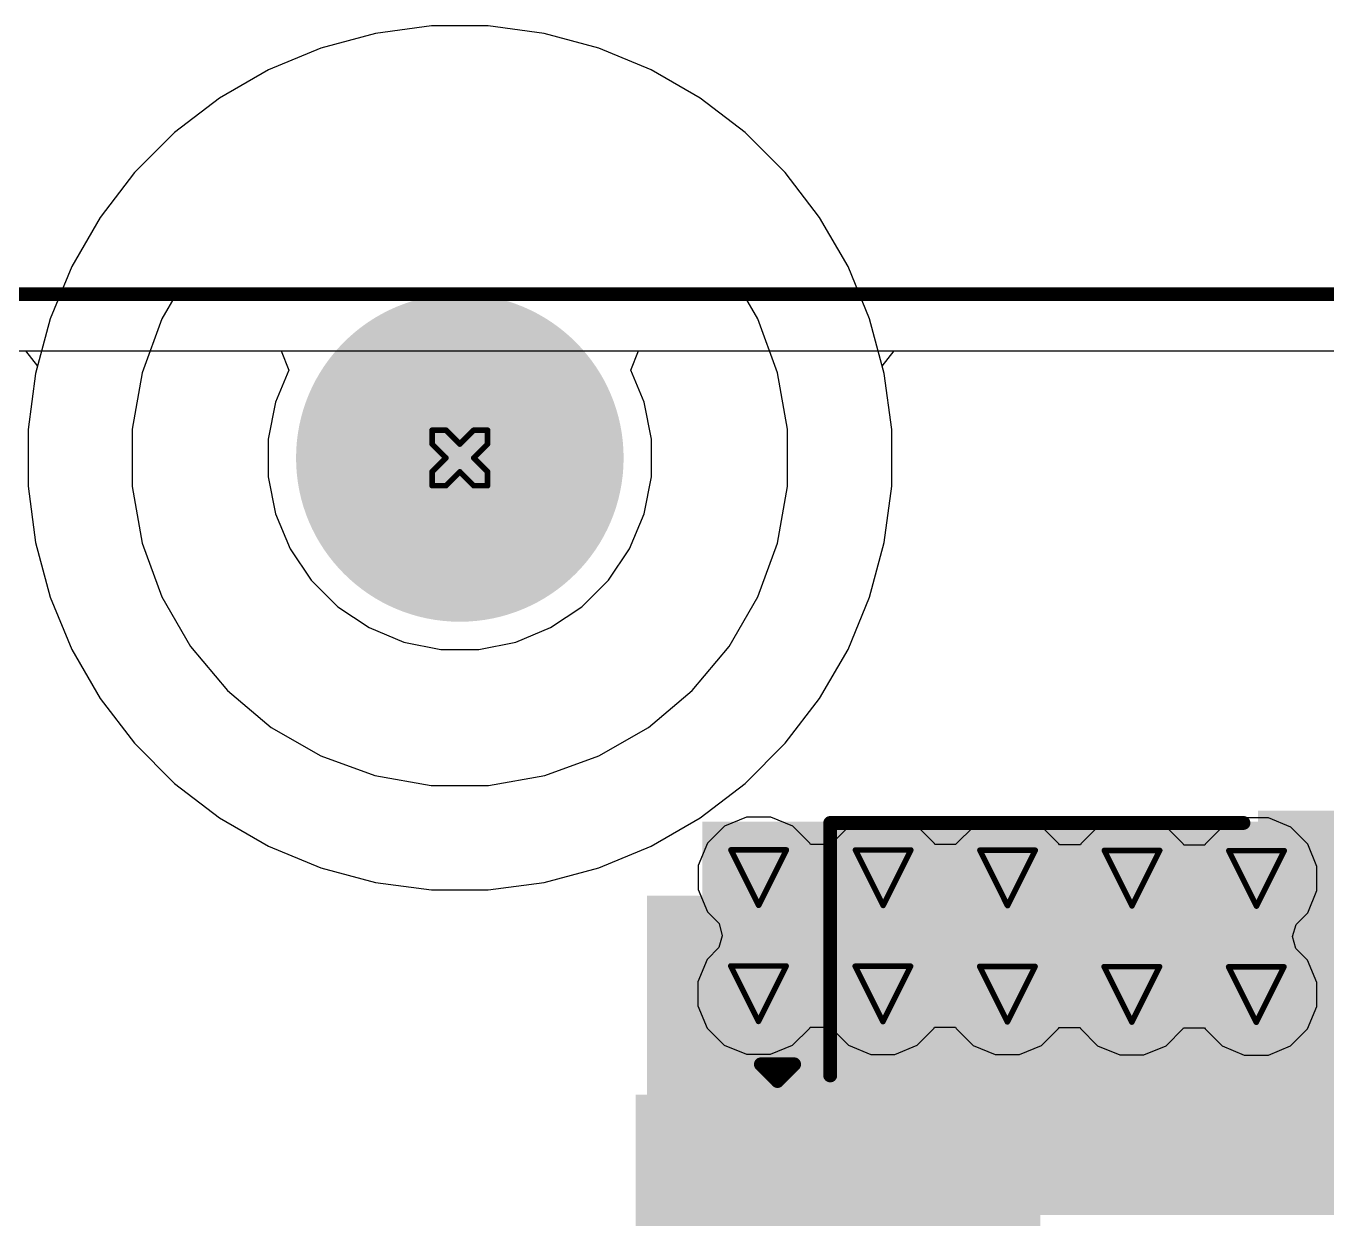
# Model space of a CAD drawing. Header units: inches. Extents: x -6 to 385, y -2 to 102.
# Drawn here: x 4.95 to 16.87, y 36.52 to 47.45 of the extents above; entities that cross this region are included whole.
import ezdxf

# ---------------------------------------------------------------- set-up
doc = ezdxf.new("R2010")
doc.units = ezdxf.units.IN
for name, color, linetype in [('Board outline', 216, 'Continuous'), ('Bottom Layer', 5, 'Continuous'), ('Bottom Overlay', 54, 'Continuous'), ('Bottom Paste', 16, 'Continuous'), ('Bottom Solder', 6, 'Continuous'), ('Drill Drawing', 1, 'Continuous'), ('Layer 1', 16, 'Continuous'), ('Layer 2', 76, 'Continuous'), ('Multi-Layer', 9, 'Continuous'), ('Pad Holes', 156, 'Continuous'), ('Top Layer', 1, 'Continuous'), ('Top Solder', 216, 'Continuous'), ('Via Holes', 16, 'Continuous')]:
    doc.layers.add(name, color=color, linetype=linetype)

# ---------------------------------------------------------------- blocks, each defined once
blk = doc.blocks.new('WAFER_PH2_0_2PWB_B_137')
at = {"layer": 'Bottom Layer'}
for points in [[(-4.1, 4.6), (-2.6, 4.6), (-2.6, 1.1), (-4.1, 1.1)], [(4.1, 1.1), (2.6, 1.1), (2.6, 4.6), (4.1, 4.6)], [(-1.5, -1.1), (-0.5, -1.1), (-0.5, -4.6), (-1.5, -4.6)], [(0.5, -1.1), (1.5, -1.1), (1.5, -4.6), (0.5, -4.6)]]:
    blk.add_hatch(color=5, dxfattribs=at).paths.add_polyline_path(points)
at = {"layer": 'Bottom Paste'}
for points in [[(-4.1, 4.6), (-2.6, 4.6), (-2.6, 1.1), (-4.1, 1.1)], [(4.1, 1.1), (2.6, 1.1), (2.6, 4.6), (4.1, 4.6)], [(-1.5, -1.1), (-0.5, -1.1), (-0.5, -4.6), (-1.5, -4.6)], [(0.5, -1.1), (1.5, -1.1), (1.5, -4.6), (0.5, -4.6)]]:
    blk.add_hatch(color=16, dxfattribs=at).paths.add_polyline_path(points)
at = {"layer": 'Bottom Solder'}
for points in [[(-4.202, 4.702), (-2.498, 4.702), (-2.498, 0.998), (-4.202, 0.998)], [(4.202, 0.998), (2.498, 0.998), (2.498, 4.702), (4.202, 4.702)], [(-1.602, -0.998), (-0.398, -0.998), (-0.398, -4.702), (-1.602, -4.702)], [(0.398, -0.998), (1.602, -0.998), (1.602, -4.702), (0.398, -4.702)]]:
    blk.add_hatch(color=6, dxfattribs=at).paths.add_polyline_path(points)
at = {"layer": 'Bottom Overlay'}
for points in [[(3.607, 4.851, 0.127, 0.127, 0), (-3.505, 4.851, 0.127, 0.127, 0)], [(-4.089, -2.921, 0.127, 0.127, 0), (-4.089, 0.864, 0.127, 0.127, 0)], [(4.039, -2.921, 0.127, 0.127, 0), (4.039, 0.864, 0.127, 0.127, 0)], [(-1.778, -2.921, 0.127, 0.127, 0), (-4.089, -2.921, 0.127, 0.127, 0)], [(4.039, -2.921, 0.127, 0.127, 0), (1.727, -2.921, 0.127, 0.127, 0)], [(-1.727, -3.404, 0.127, 0.127, 0), (-1.88, -3.251, 0.127, 0.127, 0)], [(-1.88, -3.556, 0.127, 0.127, 0), (-1.88, -3.251, 0.127, 0.127, 0)], [(-1.88, -3.556, 0.127, 0.127, 0), (-1.727, -3.404, 0.127, 0.127, 0)]]:
    blk.add_lwpolyline(points, format="xyseb", dxfattribs=at)
for points in [[(-3.537, 4.851, 0.0635, 0.0635, 1), (-3.473, 4.851, 0.0635, 0.0635, 1)], [(3.575, 4.851, 0.0635, 0.0635, 1), (3.639, 4.851, 0.0635, 0.0635, 1)], [(-4.121, 0.864, 0.0635, 0.0635, 1), (-4.058, 0.864, 0.0635, 0.0635, 1)], [(4.007, 0.864, 0.0635, 0.0635, 1), (4.07, 0.864, 0.0635, 0.0635, 1)], [(-4.121, -2.921, 0.0635, 0.0635, 1), (-4.058, -2.921, 0.0635, 0.0635, 1)], [(-4.121, -2.921, 0.0635, 0.0635, 1), (-4.058, -2.921, 0.0635, 0.0635, 1)], [(-1.81, -2.921, 0.0635, 0.0635, 1), (-1.746, -2.921, 0.0635, 0.0635, 1)], [(1.695, -2.921, 0.0635, 0.0635, 1), (1.759, -2.921, 0.0635, 0.0635, 1)], [(4.007, -2.921, 0.0635, 0.0635, 1), (4.07, -2.921, 0.0635, 0.0635, 1)], [(4.007, -2.921, 0.0635, 0.0635, 1), (4.07, -2.921, 0.0635, 0.0635, 1)], [(-1.911, -3.251, 0.0635, 0.0635, 1), (-1.848, -3.251, 0.0635, 0.0635, 1)], [(-1.911, -3.251, 0.0635, 0.0635, 1), (-1.848, -3.251, 0.0635, 0.0635, 1)], [(-1.759, -3.404, 0.0635, 0.0635, 1), (-1.695, -3.404, 0.0635, 0.0635, 1)], [(-1.759, -3.404, 0.0635, 0.0635, 1), (-1.695, -3.404, 0.0635, 0.0635, 1)], [(-1.911, -3.556, 0.0635, 0.0635, 1), (-1.848, -3.556, 0.0635, 0.0635, 1)], [(-1.911, -3.556, 0.0635, 0.0635, 1), (-1.848, -3.556, 0.0635, 0.0635, 1)]]:
    blk.add_lwpolyline(points, format="xyseb", close=True, dxfattribs=at)

msp = doc.modelspace()

# ---------------------------------------------------------------- hatches: boundary and pattern name
at = {"layer": 'Bottom Layer'}
h = msp.add_hatch(color=5, dxfattribs=at)
edge = h.paths.add_edge_path()
edge.add_arc((8.927, 43.5), 0.762, 0, 360)
for points in [[(11.148, 36.568), (20.348, 36.568), (20.348, 40.168), (11.148, 40.168)], [(10.64, 36.568), (12.68, 36.568), (12.68, 39.491), (10.64, 39.491)]]:
    msp.add_hatch(color=5, dxfattribs=at).paths.add_polyline_path(points)
h = msp.add_hatch(color=5, dxfattribs=at)
edge = h.paths.add_edge_path()
edge.add_arc((11.664, 39.657), 0.3, 0, 360)
h = msp.add_hatch(color=5, dxfattribs=at)
edge = h.paths.add_edge_path()
edge.add_arc((12.804, 39.656), 0.3, 0, 360)
h = msp.add_hatch(color=5, dxfattribs=at)
edge = h.paths.add_edge_path()
edge.add_arc((13.943, 39.654), 0.3, 0, 360)
h = msp.add_hatch(color=5, dxfattribs=at)
edge = h.paths.add_edge_path()
edge.add_arc((15.083, 39.652), 0.3, 0, 360)
h = msp.add_hatch(color=5, dxfattribs=at)
edge = h.paths.add_edge_path()
edge.add_arc((16.223, 39.65), 0.3, 0, 360)
h = msp.add_hatch(color=5, dxfattribs=at)
edge = h.paths.add_edge_path()
edge.add_arc((11.662, 38.594), 0.3, 0, 360)
h = msp.add_hatch(color=5, dxfattribs=at)
edge = h.paths.add_edge_path()
edge.add_arc((12.802, 38.592), 0.3, 0, 360)
h = msp.add_hatch(color=5, dxfattribs=at)
edge = h.paths.add_edge_path()
edge.add_arc((13.942, 38.59), 0.3, 0, 360)
h = msp.add_hatch(color=5, dxfattribs=at)
edge = h.paths.add_edge_path()
edge.add_arc((15.081, 38.588), 0.3, 0, 360)
h = msp.add_hatch(color=5, dxfattribs=at)
edge = h.paths.add_edge_path()
edge.add_arc((16.221, 38.586), 0.3, 0, 360)
at = {"layer": 'Bottom Solder'}
h = msp.add_hatch(color=6, dxfattribs=at)
edge = h.paths.add_edge_path()
edge.add_arc((8.927, 43.5), 0.864, 0, 360)
h = msp.add_hatch(color=6, dxfattribs=at)
edge = h.paths.add_edge_path()
edge.add_arc((11.664, 39.657), 0.402, 0, 360)
h = msp.add_hatch(color=6, dxfattribs=at)
edge = h.paths.add_edge_path()
edge.add_arc((12.804, 39.656), 0.402, 0, 360)
h = msp.add_hatch(color=6, dxfattribs=at)
edge = h.paths.add_edge_path()
edge.add_arc((13.943, 39.654), 0.402, 0, 360)
h = msp.add_hatch(color=6, dxfattribs=at)
edge = h.paths.add_edge_path()
edge.add_arc((15.083, 39.652), 0.402, 0, 360)
h = msp.add_hatch(color=6, dxfattribs=at)
edge = h.paths.add_edge_path()
edge.add_arc((16.223, 39.65), 0.402, 0, 360)
h = msp.add_hatch(color=6, dxfattribs=at)
edge = h.paths.add_edge_path()
edge.add_arc((11.662, 38.594), 0.402, 0, 360)
h = msp.add_hatch(color=6, dxfattribs=at)
edge = h.paths.add_edge_path()
edge.add_arc((12.802, 38.592), 0.402, 0, 360)
h = msp.add_hatch(color=6, dxfattribs=at)
edge = h.paths.add_edge_path()
edge.add_arc((13.942, 38.59), 0.402, 0, 360)
h = msp.add_hatch(color=6, dxfattribs=at)
edge = h.paths.add_edge_path()
edge.add_arc((15.081, 38.588), 0.402, 0, 360)
h = msp.add_hatch(color=6, dxfattribs=at)
edge = h.paths.add_edge_path()
edge.add_arc((16.221, 38.586), 0.402, 0, 360)
at = {"layer": 'Layer 1'}
h = msp.add_hatch(color=16, dxfattribs=at)
edge = h.paths.add_edge_path()
edge.add_arc((8.927, 43.5), 0.762, 0, 360)
h = msp.add_hatch(color=16, dxfattribs=at)
edge = h.paths.add_edge_path()
edge.add_arc((11.664, 39.657), 0.3, 0, 360)
h = msp.add_hatch(color=16, dxfattribs=at)
edge = h.paths.add_edge_path()
edge.add_arc((12.804, 39.656), 0.3, 0, 360)
h = msp.add_hatch(color=16, dxfattribs=at)
edge = h.paths.add_edge_path()
edge.add_arc((13.943, 39.654), 0.3, 0, 360)
h = msp.add_hatch(color=16, dxfattribs=at)
edge = h.paths.add_edge_path()
edge.add_arc((15.083, 39.652), 0.3, 0, 360)
h = msp.add_hatch(color=16, dxfattribs=at)
edge = h.paths.add_edge_path()
edge.add_arc((16.223, 39.65), 0.3, 0, 360)
h = msp.add_hatch(color=16, dxfattribs=at)
edge = h.paths.add_edge_path()
edge.add_arc((11.662, 38.594), 0.3, 0, 360)
h = msp.add_hatch(color=16, dxfattribs=at)
edge = h.paths.add_edge_path()
edge.add_arc((12.802, 38.592), 0.3, 0, 360)
h = msp.add_hatch(color=16, dxfattribs=at)
edge = h.paths.add_edge_path()
edge.add_arc((13.942, 38.59), 0.3, 0, 360)
h = msp.add_hatch(color=16, dxfattribs=at)
edge = h.paths.add_edge_path()
edge.add_arc((15.081, 38.588), 0.3, 0, 360)
h = msp.add_hatch(color=16, dxfattribs=at)
edge = h.paths.add_edge_path()
edge.add_arc((16.221, 38.586), 0.3, 0, 360)
at = {"layer": 'Layer 2'}
h = msp.add_hatch(color=76, dxfattribs=at)
edge = h.paths.add_edge_path()
edge.add_arc((8.927, 43.5), 0.762, 0, 360)
h = msp.add_hatch(color=76, dxfattribs=at)
edge = h.paths.add_edge_path()
edge.add_arc((11.664, 39.657), 0.3, 0, 360)
h = msp.add_hatch(color=76, dxfattribs=at)
edge = h.paths.add_edge_path()
edge.add_arc((12.804, 39.656), 0.3, 0, 360)
h = msp.add_hatch(color=76, dxfattribs=at)
edge = h.paths.add_edge_path()
edge.add_arc((13.943, 39.654), 0.3, 0, 360)
h = msp.add_hatch(color=76, dxfattribs=at)
edge = h.paths.add_edge_path()
edge.add_arc((15.083, 39.652), 0.3, 0, 360)
h = msp.add_hatch(color=76, dxfattribs=at)
edge = h.paths.add_edge_path()
edge.add_arc((16.223, 39.65), 0.3, 0, 360)
h = msp.add_hatch(color=76, dxfattribs=at)
edge = h.paths.add_edge_path()
edge.add_arc((11.662, 38.594), 0.3, 0, 360)
h = msp.add_hatch(color=76, dxfattribs=at)
edge = h.paths.add_edge_path()
edge.add_arc((12.802, 38.592), 0.3, 0, 360)
h = msp.add_hatch(color=76, dxfattribs=at)
edge = h.paths.add_edge_path()
edge.add_arc((13.942, 38.59), 0.3, 0, 360)
h = msp.add_hatch(color=76, dxfattribs=at)
edge = h.paths.add_edge_path()
edge.add_arc((15.081, 38.588), 0.3, 0, 360)
h = msp.add_hatch(color=76, dxfattribs=at)
edge = h.paths.add_edge_path()
edge.add_arc((16.221, 38.586), 0.3, 0, 360)
at = {"layer": 'Multi-Layer'}
h = msp.add_hatch(color=9, dxfattribs=at)
edge = h.paths.add_edge_path()
edge.add_arc((8.927, 43.5), 0.762, 0, 360)
at = {"layer": 'Pad Holes'}
h = msp.add_hatch(color=7, dxfattribs=at)
edge = h.paths.add_edge_path()
edge.add_arc((8.927, 43.5), 1.5, 0, 360)
at = {"layer": 'Top Layer'}
h = msp.add_hatch(color=1, dxfattribs=at)
edge = h.paths.add_edge_path()
edge.add_arc((8.927, 43.5), 0.762, 0, 360)
h = msp.add_hatch(color=1, dxfattribs=at)
edge = h.paths.add_edge_path()
edge.add_arc((11.664, 39.657), 0.3, 0, 360)
h = msp.add_hatch(color=1, dxfattribs=at)
edge = h.paths.add_edge_path()
edge.add_arc((12.804, 39.656), 0.3, 0, 360)
h = msp.add_hatch(color=1, dxfattribs=at)
edge = h.paths.add_edge_path()
edge.add_arc((13.943, 39.654), 0.3, 0, 360)
h = msp.add_hatch(color=1, dxfattribs=at)
edge = h.paths.add_edge_path()
edge.add_arc((15.083, 39.652), 0.3, 0, 360)
h = msp.add_hatch(color=1, dxfattribs=at)
edge = h.paths.add_edge_path()
edge.add_arc((16.223, 39.65), 0.3, 0, 360)
h = msp.add_hatch(color=1, dxfattribs=at)
edge = h.paths.add_edge_path()
edge.add_arc((11.662, 38.594), 0.3, 0, 360)
h = msp.add_hatch(color=1, dxfattribs=at)
edge = h.paths.add_edge_path()
edge.add_arc((12.802, 38.592), 0.3, 0, 360)
h = msp.add_hatch(color=1, dxfattribs=at)
edge = h.paths.add_edge_path()
edge.add_arc((13.942, 38.59), 0.3, 0, 360)
h = msp.add_hatch(color=1, dxfattribs=at)
edge = h.paths.add_edge_path()
edge.add_arc((15.081, 38.588), 0.3, 0, 360)
h = msp.add_hatch(color=1, dxfattribs=at)
edge = h.paths.add_edge_path()
edge.add_arc((16.221, 38.586), 0.3, 0, 360)
at = {"layer": 'Top Solder'}
h = msp.add_hatch(color=216, dxfattribs=at)
edge = h.paths.add_edge_path()
edge.add_arc((8.927, 43.5), 0.864, 0, 360)
h = msp.add_hatch(color=216, dxfattribs=at)
edge = h.paths.add_edge_path()
edge.add_arc((11.664, 39.657), 0.402, 0, 360)
h = msp.add_hatch(color=216, dxfattribs=at)
edge = h.paths.add_edge_path()
edge.add_arc((12.804, 39.656), 0.402, 0, 360)
h = msp.add_hatch(color=216, dxfattribs=at)
edge = h.paths.add_edge_path()
edge.add_arc((13.943, 39.654), 0.402, 0, 360)
h = msp.add_hatch(color=216, dxfattribs=at)
edge = h.paths.add_edge_path()
edge.add_arc((15.083, 39.652), 0.402, 0, 360)
h = msp.add_hatch(color=216, dxfattribs=at)
edge = h.paths.add_edge_path()
edge.add_arc((16.223, 39.65), 0.402, 0, 360)
h = msp.add_hatch(color=216, dxfattribs=at)
edge = h.paths.add_edge_path()
edge.add_arc((11.662, 38.594), 0.402, 0, 360)
h = msp.add_hatch(color=216, dxfattribs=at)
edge = h.paths.add_edge_path()
edge.add_arc((12.802, 38.592), 0.402, 0, 360)
h = msp.add_hatch(color=216, dxfattribs=at)
edge = h.paths.add_edge_path()
edge.add_arc((13.942, 38.59), 0.402, 0, 360)
h = msp.add_hatch(color=216, dxfattribs=at)
edge = h.paths.add_edge_path()
edge.add_arc((15.081, 38.588), 0.402, 0, 360)
h = msp.add_hatch(color=216, dxfattribs=at)
edge = h.paths.add_edge_path()
edge.add_arc((16.221, 38.586), 0.402, 0, 360)
at = {"layer": 'Via Holes'}
h = msp.add_hatch(color=7, dxfattribs=at)
edge = h.paths.add_edge_path()
edge.add_arc((11.664, 39.657), 0.15, 0, 360)
h = msp.add_hatch(color=7, dxfattribs=at)
edge = h.paths.add_edge_path()
edge.add_arc((12.804, 39.656), 0.15, 0, 360)
h = msp.add_hatch(color=7, dxfattribs=at)
edge = h.paths.add_edge_path()
edge.add_arc((13.943, 39.654), 0.15, 0, 360)
h = msp.add_hatch(color=7, dxfattribs=at)
edge = h.paths.add_edge_path()
edge.add_arc((15.083, 39.652), 0.15, 0, 360)
h = msp.add_hatch(color=7, dxfattribs=at)
edge = h.paths.add_edge_path()
edge.add_arc((16.223, 39.65), 0.15, 0, 360)
h = msp.add_hatch(color=7, dxfattribs=at)
edge = h.paths.add_edge_path()
edge.add_arc((11.662, 38.594), 0.15, 0, 360)
h = msp.add_hatch(color=7, dxfattribs=at)
edge = h.paths.add_edge_path()
edge.add_arc((12.802, 38.592), 0.15, 0, 360)
h = msp.add_hatch(color=7, dxfattribs=at)
edge = h.paths.add_edge_path()
edge.add_arc((13.942, 38.59), 0.15, 0, 360)
h = msp.add_hatch(color=7, dxfattribs=at)
edge = h.paths.add_edge_path()
edge.add_arc((15.081, 38.588), 0.15, 0, 360)
h = msp.add_hatch(color=7, dxfattribs=at)
edge = h.paths.add_edge_path()
edge.add_arc((16.221, 38.586), 0.15, 0, 360)

# ---------------------------------------------------------------- linework, layer by layer
at = {"layer": 'Board outline'}
msp.add_lwpolyline([(0, 45, 0.127, 0.127, 0), (79.597, 45, 0.127, 0.127, 0)], format="xyseb", dxfattribs=at)
at = {"layer": 'Bottom Layer'}
for p, q in [((8.668, 47.455), (8.154, 47.387)), ((8.927, 47.455), (8.668, 47.455)), ((9.186, 47.455), (8.927, 47.455)), ((9.7, 47.387), (9.186, 47.455)), ((8.154, 47.387), (7.653, 47.253)), ((10.201, 47.253), (9.7, 47.387)), ((7.653, 47.253), (7.174, 47.055)), ((10.68, 47.055), (10.201, 47.253)), ((7.174, 47.055), (6.725, 46.795)), ((11.129, 46.795), (10.68, 47.055)), ((6.725, 46.795), (6.314, 46.48)), ((11.54, 46.48), (11.129, 46.795)), ((6.314, 46.48), (5.947, 46.113)), ((11.907, 46.113), (11.54, 46.48)), ((5.947, 46.113), (5.632, 45.702)), ((12.222, 45.702), (11.907, 46.113)), ((5.632, 45.702), (5.373, 45.253)), ((12.482, 45.253), (12.222, 45.702)), ((5.373, 45.253), (5.174, 44.774)), ((12.68, 44.774), (12.482, 45.253)), ((6.329, 45), (6.198, 44.773)), ((11.525, 45), (6.329, 45)), ((11.656, 44.773), (11.525, 45)), ((11.525, 45), (11.525, 45)), ((5.174, 44.774), (5.04, 44.273)), ((6.198, 44.773), (6.018, 44.279)), ((11.836, 44.279), (11.656, 44.773)), ((12.814, 44.273), (12.68, 44.774)), ((4.95, 44.482), (5.058, 44.341)), ((12.796, 44.341), (12.904, 44.482)), ((12.904, 44.482), (22.517, 44.482)), ((5.058, 44.341), (5.04, 44.273)), ((12.814, 44.273), (12.796, 44.341)), ((5.04, 44.273), (4.972, 43.759)), ((5.04, 44.273), (4.972, 43.759)), ((6.018, 44.279), (5.927, 43.762)), ((11.927, 43.762), (11.836, 44.279)), ((12.882, 43.759), (12.814, 44.273)), ((12.882, 43.759), (12.814, 44.273)), ((4.972, 43.759), (4.972, 43.5)), ((4.972, 43.759), (4.972, 43.241)), ((5.927, 43.762), (5.927, 43.238)), ((11.927, 43.238), (11.927, 43.762)), ((12.882, 43.5), (12.882, 43.759)), ((12.882, 43.241), (12.882, 43.759)), ((4.972, 43.5), (4.972, 43.5)), ((4.972, 43.5), (4.972, 43.241)), ((12.882, 43.241), (12.882, 43.5)), ((4.972, 43.241), (5.04, 42.727)), ((4.972, 43.241), (5.04, 42.727)), ((5.927, 43.238), (6.018, 42.721)), ((11.836, 42.721), (11.927, 43.238)), ((12.814, 42.727), (12.882, 43.241)), ((12.814, 42.727), (12.882, 43.241)), ((5.04, 42.727), (5.174, 42.226)), ((5.04, 42.727), (5.174, 42.226)), ((6.018, 42.721), (6.198, 42.227)), ((11.656, 42.227), (11.836, 42.721)), ((12.68, 42.226), (12.814, 42.727)), ((12.68, 42.226), (12.814, 42.727)), ((5.174, 42.226), (5.373, 41.747)), ((5.174, 42.226), (5.373, 41.747)), ((6.198, 42.227), (6.46, 41.773)), ((11.394, 41.773), (11.656, 42.227)), ((12.482, 41.747), (12.68, 42.226)), ((12.482, 41.747), (12.68, 42.226)), ((5.373, 41.747), (5.632, 41.298)), ((5.373, 41.747), (5.632, 41.298)), ((6.46, 41.773), (6.798, 41.371)), ((11.056, 41.371), (11.394, 41.773)), ((12.222, 41.298), (12.482, 41.747)), ((12.222, 41.298), (12.482, 41.747)), ((6.798, 41.371), (7.2, 41.033)), ((10.654, 41.033), (11.056, 41.371)), ((5.632, 41.298), (5.947, 40.887)), ((5.632, 41.298), (5.947, 40.887)), ((11.907, 40.887), (12.222, 41.298)), ((11.907, 40.887), (12.222, 41.298)), ((7.2, 41.033), (7.654, 40.771)), ((10.2, 40.771), (10.654, 41.033)), ((5.947, 40.887), (6.314, 40.52)), ((5.947, 40.887), (6.314, 40.52)), ((11.54, 40.52), (11.907, 40.887)), ((11.54, 40.52), (11.907, 40.887)), ((7.654, 40.771), (8.148, 40.591)), ((9.706, 40.591), (10.2, 40.771)), ((6.314, 40.52), (6.725, 40.205)), ((6.314, 40.52), (6.725, 40.205)), ((8.148, 40.591), (8.665, 40.5)), ((9.19, 40.5), (9.706, 40.591)), ((11.129, 40.205), (11.54, 40.52)), ((11.129, 40.205), (11.54, 40.52)), ((8.665, 40.5), (9.19, 40.5)), ((6.725, 40.205), (7.174, 39.945)), ((6.725, 40.205), (7.174, 39.945)), ((10.68, 39.945), (11.129, 40.205)), ((10.68, 39.945), (11.129, 40.205)), ((7.174, 39.945), (7.653, 39.747)), ((7.174, 39.945), (7.653, 39.747)), ((10.201, 39.747), (10.68, 39.945)), ((10.201, 39.747), (10.68, 39.945)), ((7.653, 39.747), (8.154, 39.613)), ((7.653, 39.747), (8.154, 39.613)), ((9.7, 39.613), (10.201, 39.747)), ((9.7, 39.613), (10.201, 39.747)), ((8.154, 39.613), (8.668, 39.545)), ((8.154, 39.613), (8.668, 39.545)), ((9.186, 39.545), (9.7, 39.613)), ((9.186, 39.545), (9.7, 39.613)), ((8.668, 39.545), (8.927, 39.545)), ((8.668, 39.545), (9.186, 39.545)), ((8.927, 39.545), (9.186, 39.545))]:
    msp.add_line(p, q, dxfattribs=at)
at = {"layer": 'Drill Drawing'}
for points in [[(8.673, 43.627, 0.0508, 0.0508, 0), (8.673, 43.754, 0.0508, 0.0508, 0)], [(8.673, 43.754, 0.0508, 0.0508, 0), (8.8, 43.754, 0.0508, 0.0508, 0)], [(8.8, 43.754, 0.0508, 0.0508, 0), (8.927, 43.627, 0.0508, 0.0508, 0)], [(8.927, 43.627, 0.0508, 0.0508, 0), (9.054, 43.754, 0.0508, 0.0508, 0)], [(9.054, 43.754, 0.0508, 0.0508, 0), (9.181, 43.754, 0.0508, 0.0508, 0)], [(9.181, 43.627, 0.0508, 0.0508, 0), (9.181, 43.754, 0.0508, 0.0508, 0)], [(8.673, 43.627, 0.0508, 0.0508, 0), (8.8, 43.5, 0.0508, 0.0508, 0)], [(9.054, 43.5, 0.0508, 0.0508, 0), (9.181, 43.627, 0.0508, 0.0508, 0)], [(8.673, 43.373, 0.0508, 0.0508, 0), (8.8, 43.5, 0.0508, 0.0508, 0)], [(9.054, 43.5, 0.0508, 0.0508, 0), (9.181, 43.373, 0.0508, 0.0508, 0)], [(8.673, 43.246, 0.0508, 0.0508, 0), (8.673, 43.373, 0.0508, 0.0508, 0)], [(8.8, 43.246, 0.0508, 0.0508, 0), (8.927, 43.373, 0.0508, 0.0508, 0)], [(8.927, 43.373, 0.0508, 0.0508, 0), (9.054, 43.246, 0.0508, 0.0508, 0)], [(9.181, 43.246, 0.0508, 0.0508, 0), (9.181, 43.373, 0.0508, 0.0508, 0)], [(8.673, 43.246, 0.0508, 0.0508, 0), (8.8, 43.246, 0.0508, 0.0508, 0)], [(9.054, 43.246, 0.0508, 0.0508, 0), (9.181, 43.246, 0.0508, 0.0508, 0)], [(11.41, 39.911, 0.0508, 0.0508, 0), (11.918, 39.911, 0.0508, 0.0508, 0)], [(11.41, 39.911, 0.0508, 0.0508, 0), (11.664, 39.403, 0.0508, 0.0508, 0)], [(11.664, 39.403, 0.0508, 0.0508, 0), (11.918, 39.911, 0.0508, 0.0508, 0)], [(12.55, 39.91, 0.0508, 0.0508, 0), (13.058, 39.91, 0.0508, 0.0508, 0)], [(12.55, 39.91, 0.0508, 0.0508, 0), (12.804, 39.402, 0.0508, 0.0508, 0)], [(12.804, 39.402, 0.0508, 0.0508, 0), (13.058, 39.91, 0.0508, 0.0508, 0)], [(13.689, 39.908, 0.0508, 0.0508, 0), (14.197, 39.908, 0.0508, 0.0508, 0)], [(13.689, 39.908, 0.0508, 0.0508, 0), (13.943, 39.4, 0.0508, 0.0508, 0)], [(13.943, 39.4, 0.0508, 0.0508, 0), (14.197, 39.908, 0.0508, 0.0508, 0)], [(14.829, 39.906, 0.0508, 0.0508, 0), (15.337, 39.906, 0.0508, 0.0508, 0)], [(14.829, 39.906, 0.0508, 0.0508, 0), (15.083, 39.398, 0.0508, 0.0508, 0)], [(15.083, 39.398, 0.0508, 0.0508, 0), (15.337, 39.906, 0.0508, 0.0508, 0)], [(15.969, 39.904, 0.0508, 0.0508, 0), (16.477, 39.904, 0.0508, 0.0508, 0)], [(15.969, 39.904, 0.0508, 0.0508, 0), (16.223, 39.396, 0.0508, 0.0508, 0)], [(16.223, 39.396, 0.0508, 0.0508, 0), (16.477, 39.904, 0.0508, 0.0508, 0)], [(11.408, 38.848, 0.0508, 0.0508, 0), (11.916, 38.848, 0.0508, 0.0508, 0)], [(11.408, 38.848, 0.0508, 0.0508, 0), (11.662, 38.34, 0.0508, 0.0508, 0)], [(11.662, 38.34, 0.0508, 0.0508, 0), (11.916, 38.848, 0.0508, 0.0508, 0)], [(12.548, 38.846, 0.0508, 0.0508, 0), (13.056, 38.846, 0.0508, 0.0508, 0)], [(12.548, 38.846, 0.0508, 0.0508, 0), (12.802, 38.338, 0.0508, 0.0508, 0)], [(12.802, 38.338, 0.0508, 0.0508, 0), (13.056, 38.846, 0.0508, 0.0508, 0)], [(13.688, 38.844, 0.0508, 0.0508, 0), (14.196, 38.844, 0.0508, 0.0508, 0)], [(13.688, 38.844, 0.0508, 0.0508, 0), (13.942, 38.336, 0.0508, 0.0508, 0)], [(13.942, 38.336, 0.0508, 0.0508, 0), (14.196, 38.844, 0.0508, 0.0508, 0)], [(14.827, 38.842, 0.0508, 0.0508, 0), (15.335, 38.842, 0.0508, 0.0508, 0)], [(14.827, 38.842, 0.0508, 0.0508, 0), (15.081, 38.334, 0.0508, 0.0508, 0)], [(15.081, 38.334, 0.0508, 0.0508, 0), (15.335, 38.842, 0.0508, 0.0508, 0)], [(15.967, 38.84, 0.0508, 0.0508, 0), (16.475, 38.84, 0.0508, 0.0508, 0)], [(15.967, 38.84, 0.0508, 0.0508, 0), (16.221, 38.332, 0.0508, 0.0508, 0)], [(16.221, 38.332, 0.0508, 0.0508, 0), (16.475, 38.84, 0.0508, 0.0508, 0)]]:
    msp.add_lwpolyline(points, format="xyseb", dxfattribs=at)
for points in [[(8.66, 43.754, 0.0254, 0.0254, 1), (8.686, 43.754, 0.0254, 0.0254, 1)], [(8.66, 43.754, 0.0254, 0.0254, 1), (8.686, 43.754, 0.0254, 0.0254, 1)], [(8.787, 43.754, 0.0254, 0.0254, 1), (8.813, 43.754, 0.0254, 0.0254, 1)], [(8.787, 43.754, 0.0254, 0.0254, 1), (8.813, 43.754, 0.0254, 0.0254, 1)], [(9.041, 43.754, 0.0254, 0.0254, 1), (9.067, 43.754, 0.0254, 0.0254, 1)], [(9.041, 43.754, 0.0254, 0.0254, 1), (9.067, 43.754, 0.0254, 0.0254, 1)], [(9.168, 43.754, 0.0254, 0.0254, 1), (9.194, 43.754, 0.0254, 0.0254, 1)], [(9.168, 43.754, 0.0254, 0.0254, 1), (9.194, 43.754, 0.0254, 0.0254, 1)], [(8.66, 43.627, 0.0254, 0.0254, 1), (8.686, 43.627, 0.0254, 0.0254, 1)], [(8.66, 43.627, 0.0254, 0.0254, 1), (8.686, 43.627, 0.0254, 0.0254, 1)], [(8.914, 43.627, 0.0254, 0.0254, 1), (8.94, 43.627, 0.0254, 0.0254, 1)], [(8.914, 43.627, 0.0254, 0.0254, 1), (8.94, 43.627, 0.0254, 0.0254, 1)], [(9.168, 43.627, 0.0254, 0.0254, 1), (9.194, 43.627, 0.0254, 0.0254, 1)], [(9.168, 43.627, 0.0254, 0.0254, 1), (9.194, 43.627, 0.0254, 0.0254, 1)], [(8.787, 43.5, 0.0254, 0.0254, 1), (8.813, 43.5, 0.0254, 0.0254, 1)], [(8.787, 43.5, 0.0254, 0.0254, 1), (8.813, 43.5, 0.0254, 0.0254, 1)], [(9.041, 43.5, 0.0254, 0.0254, 1), (9.067, 43.5, 0.0254, 0.0254, 1)], [(9.041, 43.5, 0.0254, 0.0254, 1), (9.067, 43.5, 0.0254, 0.0254, 1)], [(8.66, 43.373, 0.0254, 0.0254, 1), (8.686, 43.373, 0.0254, 0.0254, 1)], [(8.66, 43.373, 0.0254, 0.0254, 1), (8.686, 43.373, 0.0254, 0.0254, 1)], [(8.914, 43.373, 0.0254, 0.0254, 1), (8.94, 43.373, 0.0254, 0.0254, 1)], [(8.914, 43.373, 0.0254, 0.0254, 1), (8.94, 43.373, 0.0254, 0.0254, 1)], [(9.168, 43.373, 0.0254, 0.0254, 1), (9.194, 43.373, 0.0254, 0.0254, 1)], [(9.168, 43.373, 0.0254, 0.0254, 1), (9.194, 43.373, 0.0254, 0.0254, 1)], [(8.66, 43.246, 0.0254, 0.0254, 1), (8.686, 43.246, 0.0254, 0.0254, 1)], [(8.66, 43.246, 0.0254, 0.0254, 1), (8.686, 43.246, 0.0254, 0.0254, 1)], [(8.787, 43.246, 0.0254, 0.0254, 1), (8.813, 43.246, 0.0254, 0.0254, 1)], [(8.787, 43.246, 0.0254, 0.0254, 1), (8.813, 43.246, 0.0254, 0.0254, 1)], [(9.041, 43.246, 0.0254, 0.0254, 1), (9.067, 43.246, 0.0254, 0.0254, 1)], [(9.041, 43.246, 0.0254, 0.0254, 1), (9.067, 43.246, 0.0254, 0.0254, 1)], [(9.168, 43.246, 0.0254, 0.0254, 1), (9.194, 43.246, 0.0254, 0.0254, 1)], [(9.168, 43.246, 0.0254, 0.0254, 1), (9.194, 43.246, 0.0254, 0.0254, 1)], [(11.397, 39.911, 0.0254, 0.0254, 1), (11.422, 39.911, 0.0254, 0.0254, 1)], [(11.397, 39.911, 0.0254, 0.0254, 1), (11.422, 39.911, 0.0254, 0.0254, 1)], [(11.905, 39.911, 0.0254, 0.0254, 1), (11.93, 39.911, 0.0254, 0.0254, 1)], [(11.905, 39.911, 0.0254, 0.0254, 1), (11.93, 39.911, 0.0254, 0.0254, 1)], [(12.537, 39.91, 0.0254, 0.0254, 1), (12.562, 39.91, 0.0254, 0.0254, 1)], [(12.537, 39.91, 0.0254, 0.0254, 1), (12.562, 39.91, 0.0254, 0.0254, 1)], [(13.045, 39.91, 0.0254, 0.0254, 1), (13.07, 39.91, 0.0254, 0.0254, 1)], [(13.045, 39.91, 0.0254, 0.0254, 1), (13.07, 39.91, 0.0254, 0.0254, 1)], [(13.677, 39.908, 0.0254, 0.0254, 1), (13.702, 39.908, 0.0254, 0.0254, 1)], [(13.677, 39.908, 0.0254, 0.0254, 1), (13.702, 39.908, 0.0254, 0.0254, 1)], [(14.185, 39.908, 0.0254, 0.0254, 1), (14.21, 39.908, 0.0254, 0.0254, 1)], [(14.185, 39.908, 0.0254, 0.0254, 1), (14.21, 39.908, 0.0254, 0.0254, 1)], [(14.817, 39.906, 0.0254, 0.0254, 1), (14.842, 39.906, 0.0254, 0.0254, 1)], [(14.817, 39.906, 0.0254, 0.0254, 1), (14.842, 39.906, 0.0254, 0.0254, 1)], [(15.325, 39.906, 0.0254, 0.0254, 1), (15.35, 39.906, 0.0254, 0.0254, 1)], [(15.325, 39.906, 0.0254, 0.0254, 1), (15.35, 39.906, 0.0254, 0.0254, 1)], [(15.957, 39.904, 0.0254, 0.0254, 1), (15.982, 39.904, 0.0254, 0.0254, 1)], [(15.957, 39.904, 0.0254, 0.0254, 1), (15.982, 39.904, 0.0254, 0.0254, 1)], [(16.465, 39.904, 0.0254, 0.0254, 1), (16.49, 39.904, 0.0254, 0.0254, 1)], [(16.465, 39.904, 0.0254, 0.0254, 1), (16.49, 39.904, 0.0254, 0.0254, 1)], [(11.651, 39.403, 0.0254, 0.0254, 1), (11.676, 39.403, 0.0254, 0.0254, 1)], [(11.651, 39.403, 0.0254, 0.0254, 1), (11.676, 39.403, 0.0254, 0.0254, 1)], [(12.791, 39.402, 0.0254, 0.0254, 1), (12.816, 39.402, 0.0254, 0.0254, 1)], [(12.791, 39.402, 0.0254, 0.0254, 1), (12.816, 39.402, 0.0254, 0.0254, 1)], [(13.931, 39.4, 0.0254, 0.0254, 1), (13.956, 39.4, 0.0254, 0.0254, 1)], [(13.931, 39.4, 0.0254, 0.0254, 1), (13.956, 39.4, 0.0254, 0.0254, 1)], [(15.071, 39.398, 0.0254, 0.0254, 1), (15.096, 39.398, 0.0254, 0.0254, 1)], [(15.071, 39.398, 0.0254, 0.0254, 1), (15.096, 39.398, 0.0254, 0.0254, 1)], [(16.211, 39.396, 0.0254, 0.0254, 1), (16.236, 39.396, 0.0254, 0.0254, 1)], [(16.211, 39.396, 0.0254, 0.0254, 1), (16.236, 39.396, 0.0254, 0.0254, 1)], [(11.395, 38.848, 0.0254, 0.0254, 1), (11.42, 38.848, 0.0254, 0.0254, 1)], [(11.395, 38.848, 0.0254, 0.0254, 1), (11.42, 38.848, 0.0254, 0.0254, 1)], [(11.903, 38.848, 0.0254, 0.0254, 1), (11.928, 38.848, 0.0254, 0.0254, 1)], [(11.903, 38.848, 0.0254, 0.0254, 1), (11.928, 38.848, 0.0254, 0.0254, 1)], [(12.535, 38.846, 0.0254, 0.0254, 1), (12.56, 38.846, 0.0254, 0.0254, 1)], [(12.535, 38.846, 0.0254, 0.0254, 1), (12.56, 38.846, 0.0254, 0.0254, 1)], [(13.043, 38.846, 0.0254, 0.0254, 1), (13.068, 38.846, 0.0254, 0.0254, 1)], [(13.043, 38.846, 0.0254, 0.0254, 1), (13.068, 38.846, 0.0254, 0.0254, 1)], [(13.675, 38.844, 0.0254, 0.0254, 1), (13.7, 38.844, 0.0254, 0.0254, 1)], [(13.675, 38.844, 0.0254, 0.0254, 1), (13.7, 38.844, 0.0254, 0.0254, 1)], [(14.183, 38.844, 0.0254, 0.0254, 1), (14.208, 38.844, 0.0254, 0.0254, 1)], [(14.183, 38.844, 0.0254, 0.0254, 1), (14.208, 38.844, 0.0254, 0.0254, 1)], [(14.815, 38.842, 0.0254, 0.0254, 1), (14.84, 38.842, 0.0254, 0.0254, 1)], [(14.815, 38.842, 0.0254, 0.0254, 1), (14.84, 38.842, 0.0254, 0.0254, 1)], [(15.323, 38.842, 0.0254, 0.0254, 1), (15.348, 38.842, 0.0254, 0.0254, 1)], [(15.323, 38.842, 0.0254, 0.0254, 1), (15.348, 38.842, 0.0254, 0.0254, 1)], [(15.955, 38.84, 0.0254, 0.0254, 1), (15.98, 38.84, 0.0254, 0.0254, 1)], [(15.955, 38.84, 0.0254, 0.0254, 1), (15.98, 38.84, 0.0254, 0.0254, 1)], [(16.463, 38.84, 0.0254, 0.0254, 1), (16.488, 38.84, 0.0254, 0.0254, 1)], [(16.463, 38.84, 0.0254, 0.0254, 1), (16.488, 38.84, 0.0254, 0.0254, 1)], [(11.649, 38.34, 0.0254, 0.0254, 1), (11.674, 38.34, 0.0254, 0.0254, 1)], [(11.649, 38.34, 0.0254, 0.0254, 1), (11.674, 38.34, 0.0254, 0.0254, 1)], [(12.789, 38.338, 0.0254, 0.0254, 1), (12.814, 38.338, 0.0254, 0.0254, 1)], [(12.789, 38.338, 0.0254, 0.0254, 1), (12.814, 38.338, 0.0254, 0.0254, 1)], [(13.929, 38.336, 0.0254, 0.0254, 1), (13.954, 38.336, 0.0254, 0.0254, 1)], [(13.929, 38.336, 0.0254, 0.0254, 1), (13.954, 38.336, 0.0254, 0.0254, 1)], [(15.069, 38.334, 0.0254, 0.0254, 1), (15.094, 38.334, 0.0254, 0.0254, 1)], [(15.069, 38.334, 0.0254, 0.0254, 1), (15.094, 38.334, 0.0254, 0.0254, 1)], [(16.209, 38.332, 0.0254, 0.0254, 1), (16.234, 38.332, 0.0254, 0.0254, 1)], [(16.209, 38.332, 0.0254, 0.0254, 1), (16.234, 38.332, 0.0254, 0.0254, 1)]]:
    msp.add_lwpolyline(points, format="xyseb", close=True, dxfattribs=at)
at = {"layer": 'Layer 1'}
msp.add_line((0.302, 44.482), (22.517, 44.482), dxfattribs=at)
at = {"layer": 'Layer 2'}
for p, q in [((0.302, 44.482), (7.292, 44.482)), ((7.292, 44.482), (7.362, 44.304)), ((10.492, 44.304), (10.562, 44.482)), ((10.562, 44.482), (22.517, 44.482)), ((7.362, 44.304), (7.24, 44.012)), ((10.614, 44.012), (10.492, 44.304)), ((7.24, 44.012), (7.173, 43.673)), ((10.681, 43.673), (10.614, 44.012)), ((7.173, 43.673), (7.173, 43.327)), ((10.681, 43.327), (10.681, 43.673)), ((7.173, 43.327), (7.24, 42.988)), ((10.614, 42.988), (10.681, 43.327)), ((7.24, 42.988), (7.373, 42.669)), ((10.481, 42.669), (10.614, 42.988)), ((7.373, 42.669), (7.565, 42.382)), ((10.289, 42.382), (10.481, 42.669)), ((7.565, 42.382), (7.809, 42.138)), ((10.045, 42.138), (10.289, 42.382)), ((7.809, 42.138), (8.096, 41.946)), ((9.758, 41.946), (10.045, 42.138)), ((8.096, 41.946), (8.415, 41.813)), ((9.439, 41.813), (9.758, 41.946)), ((8.415, 41.813), (8.754, 41.746)), ((8.754, 41.746), (9.1, 41.746)), ((9.1, 41.746), (9.439, 41.813)), ((11.553, 40.211), (11.35, 40.127)), ((11.774, 40.211), (11.553, 40.211)), ((11.977, 40.127), (11.774, 40.211)), ((12.693, 40.21), (12.49, 40.125)), ((12.914, 40.21), (12.693, 40.21)), ((13.117, 40.125), (12.914, 40.21)), ((13.833, 40.208), (13.63, 40.123)), ((14.054, 40.208), (13.833, 40.208)), ((14.257, 40.123), (14.054, 40.208)), ((14.973, 40.206), (14.77, 40.121)), ((15.194, 40.206), (14.973, 40.206)), ((15.397, 40.121), (15.194, 40.206)), ((16.113, 40.204), (15.909, 40.119)), ((16.333, 40.204), (16.113, 40.204)), ((16.537, 40.119), (16.333, 40.204)), ((11.35, 40.127), (11.194, 39.971)), ((12.133, 39.971), (11.977, 40.127)), ((12.49, 40.125), (12.334, 39.969)), ((13.273, 39.969), (13.117, 40.125)), ((13.63, 40.123), (13.474, 39.967)), ((14.413, 39.967), (14.257, 40.123)), ((14.77, 40.121), (14.614, 39.965)), ((15.553, 39.965), (15.397, 40.121)), ((15.909, 40.119), (15.754, 39.964)), ((16.693, 39.964), (16.537, 40.119)), ((11.194, 39.971), (11.11, 39.768)), ((12.138, 39.96), (12.133, 39.971)), ((12.33, 39.96), (12.138, 39.96)), ((12.334, 39.969), (12.33, 39.96)), ((13.278, 39.959), (13.273, 39.969)), ((13.47, 39.959), (13.278, 39.959)), ((13.474, 39.967), (13.47, 39.959)), ((14.418, 39.957), (14.413, 39.967)), ((14.61, 39.957), (14.418, 39.957)), ((14.614, 39.965), (14.61, 39.957)), ((15.557, 39.955), (15.553, 39.965)), ((15.75, 39.955), (15.557, 39.955)), ((15.754, 39.964), (15.75, 39.955)), ((16.777, 39.76), (16.693, 39.964)), ((11.11, 39.768), (11.11, 39.547)), ((16.777, 39.54), (16.777, 39.76)), ((11.11, 39.547), (11.194, 39.344)), ((16.693, 39.336), (16.777, 39.54)), ((11.194, 39.344), (11.301, 39.236)), ((16.585, 39.228), (16.693, 39.336)), ((11.301, 39.236), (11.331, 39.124)), ((16.554, 39.119), (16.585, 39.228)), ((11.331, 39.124), (11.3, 39.016)), ((16.584, 39.007), (16.554, 39.119)), ((11.3, 39.016), (11.192, 38.908)), ((16.691, 38.9), (16.584, 39.007)), ((11.192, 38.908), (11.108, 38.704)), ((16.775, 38.696), (16.691, 38.9)), ((11.108, 38.704), (11.108, 38.484)), ((16.775, 38.476), (16.775, 38.696)), ((11.108, 38.484), (11.192, 38.28)), ((16.691, 38.272), (16.775, 38.476)), ((11.192, 38.28), (11.348, 38.124)), ((11.975, 38.124), (12.131, 38.28)), ((12.131, 38.28), (12.135, 38.289)), ((12.135, 38.289), (12.327, 38.289)), ((12.327, 38.289), (12.332, 38.278)), ((12.332, 38.278), (12.488, 38.122)), ((13.115, 38.122), (13.271, 38.278)), ((13.271, 38.278), (13.275, 38.287)), ((13.275, 38.287), (13.467, 38.287)), ((13.467, 38.287), (13.472, 38.276)), ((13.472, 38.276), (13.628, 38.12)), ((14.255, 38.12), (14.411, 38.276)), ((14.411, 38.276), (14.415, 38.285)), ((14.415, 38.285), (14.607, 38.285)), ((14.607, 38.285), (14.612, 38.274)), ((14.612, 38.274), (14.768, 38.118)), ((15.395, 38.118), (15.551, 38.274)), ((15.551, 38.274), (15.555, 38.283)), ((15.555, 38.283), (15.747, 38.283)), ((15.747, 38.283), (15.752, 38.272)), ((15.752, 38.272), (15.908, 38.116)), ((16.535, 38.116), (16.691, 38.272)), ((11.348, 38.124), (11.551, 38.04)), ((11.551, 38.04), (11.772, 38.04)), ((11.772, 38.04), (11.975, 38.124)), ((12.488, 38.122), (12.691, 38.038)), ((12.691, 38.038), (12.912, 38.038)), ((12.912, 38.038), (13.115, 38.122)), ((13.628, 38.12), (13.831, 38.036)), ((13.831, 38.036), (14.052, 38.036)), ((14.052, 38.036), (14.255, 38.12)), ((14.768, 38.118), (14.971, 38.034)), ((14.971, 38.034), (15.192, 38.034)), ((15.192, 38.034), (15.395, 38.118)), ((15.908, 38.116), (16.111, 38.032)), ((16.111, 38.032), (16.332, 38.032)), ((16.332, 38.032), (16.535, 38.116))]:
    msp.add_line(p, q, dxfattribs=at)
at = {"layer": 'Top Layer'}
for p, q in [((8.668, 47.455), (8.154, 47.387)), ((8.927, 47.455), (8.668, 47.455)), ((9.186, 47.455), (8.927, 47.455)), ((9.7, 47.387), (9.186, 47.455)), ((8.154, 47.387), (7.653, 47.253)), ((10.201, 47.253), (9.7, 47.387)), ((7.653, 47.253), (7.174, 47.055)), ((10.68, 47.055), (10.201, 47.253)), ((7.174, 47.055), (6.725, 46.795)), ((11.129, 46.795), (10.68, 47.055)), ((6.725, 46.795), (6.314, 46.48)), ((11.54, 46.48), (11.129, 46.795)), ((6.314, 46.48), (5.947, 46.113)), ((11.907, 46.113), (11.54, 46.48)), ((5.947, 46.113), (5.632, 45.702)), ((12.222, 45.702), (11.907, 46.113)), ((5.632, 45.702), (5.373, 45.253)), ((12.482, 45.253), (12.222, 45.702)), ((5.373, 45.253), (5.174, 44.774)), ((12.68, 44.774), (12.482, 45.253)), ((6.329, 45), (6.198, 44.773)), ((11.525, 45), (6.329, 45)), ((11.656, 44.773), (11.525, 45)), ((11.525, 45), (11.525, 45)), ((5.174, 44.774), (5.04, 44.273)), ((6.198, 44.773), (6.018, 44.279)), ((11.836, 44.279), (11.656, 44.773)), ((12.814, 44.273), (12.68, 44.774)), ((4.95, 44.482), (5.058, 44.341)), ((12.796, 44.341), (12.904, 44.482)), ((12.904, 44.482), (22.517, 44.482)), ((5.058, 44.341), (5.04, 44.273)), ((12.814, 44.273), (12.796, 44.341)), ((5.04, 44.273), (4.972, 43.759)), ((5.04, 44.273), (4.972, 43.759)), ((6.018, 44.279), (5.927, 43.762)), ((11.927, 43.762), (11.836, 44.279)), ((12.882, 43.759), (12.814, 44.273)), ((12.882, 43.759), (12.814, 44.273)), ((4.972, 43.759), (4.972, 43.5)), ((4.972, 43.759), (4.972, 43.241)), ((5.927, 43.762), (5.927, 43.238)), ((11.927, 43.238), (11.927, 43.762)), ((12.882, 43.5), (12.882, 43.759)), ((12.882, 43.241), (12.882, 43.759)), ((4.972, 43.5), (4.972, 43.5)), ((4.972, 43.5), (4.972, 43.241)), ((12.882, 43.241), (12.882, 43.5)), ((4.972, 43.241), (5.04, 42.727)), ((4.972, 43.241), (5.04, 42.727)), ((5.927, 43.238), (6.018, 42.721)), ((11.836, 42.721), (11.927, 43.238)), ((12.814, 42.727), (12.882, 43.241)), ((12.814, 42.727), (12.882, 43.241)), ((5.04, 42.727), (5.174, 42.226)), ((5.04, 42.727), (5.174, 42.226)), ((6.018, 42.721), (6.198, 42.227)), ((11.656, 42.227), (11.836, 42.721)), ((12.68, 42.226), (12.814, 42.727)), ((12.68, 42.226), (12.814, 42.727)), ((5.174, 42.226), (5.373, 41.747)), ((5.174, 42.226), (5.373, 41.747)), ((6.198, 42.227), (6.46, 41.773)), ((11.394, 41.773), (11.656, 42.227)), ((12.482, 41.747), (12.68, 42.226)), ((12.482, 41.747), (12.68, 42.226)), ((5.373, 41.747), (5.632, 41.298)), ((5.373, 41.747), (5.632, 41.298)), ((6.46, 41.773), (6.798, 41.371)), ((11.056, 41.371), (11.394, 41.773)), ((12.222, 41.298), (12.482, 41.747)), ((12.222, 41.298), (12.482, 41.747)), ((6.798, 41.371), (7.2, 41.033)), ((10.654, 41.033), (11.056, 41.371)), ((5.632, 41.298), (5.947, 40.887)), ((5.632, 41.298), (5.947, 40.887)), ((11.907, 40.887), (12.222, 41.298)), ((11.907, 40.887), (12.222, 41.298)), ((7.2, 41.033), (7.654, 40.771)), ((10.2, 40.771), (10.654, 41.033)), ((5.947, 40.887), (6.314, 40.52)), ((5.947, 40.887), (6.314, 40.52)), ((11.54, 40.52), (11.907, 40.887)), ((11.54, 40.52), (11.907, 40.887)), ((7.654, 40.771), (8.148, 40.591)), ((9.706, 40.591), (10.2, 40.771)), ((6.314, 40.52), (6.725, 40.205)), ((6.314, 40.52), (6.725, 40.205)), ((8.148, 40.591), (8.665, 40.5)), ((9.19, 40.5), (9.706, 40.591)), ((11.129, 40.205), (11.54, 40.52)), ((11.129, 40.205), (11.54, 40.52)), ((8.665, 40.5), (9.19, 40.5)), ((6.725, 40.205), (7.174, 39.945)), ((6.725, 40.205), (7.174, 39.945)), ((10.68, 39.945), (11.129, 40.205)), ((10.68, 39.945), (11.129, 40.205)), ((7.174, 39.945), (7.653, 39.747)), ((7.174, 39.945), (7.653, 39.747)), ((10.201, 39.747), (10.68, 39.945)), ((10.201, 39.747), (10.68, 39.945)), ((7.653, 39.747), (8.154, 39.613)), ((7.653, 39.747), (8.154, 39.613)), ((9.7, 39.613), (10.201, 39.747)), ((9.7, 39.613), (10.201, 39.747)), ((8.154, 39.613), (8.668, 39.545)), ((8.154, 39.613), (8.668, 39.545)), ((9.186, 39.545), (9.7, 39.613)), ((9.186, 39.545), (9.7, 39.613)), ((8.668, 39.545), (8.927, 39.545)), ((8.668, 39.545), (9.186, 39.545)), ((8.927, 39.545), (9.186, 39.545))]:
    msp.add_line(p, q, dxfattribs=at)

# ---------------------------------------------------------------- block references
at = {"rotation": 270}
msp.add_blockref('WAFER_PH2_0_2PWB_B_137', (15.24, 36.068), dxfattribs=at)

doc.saveas('drawing.dxf')
